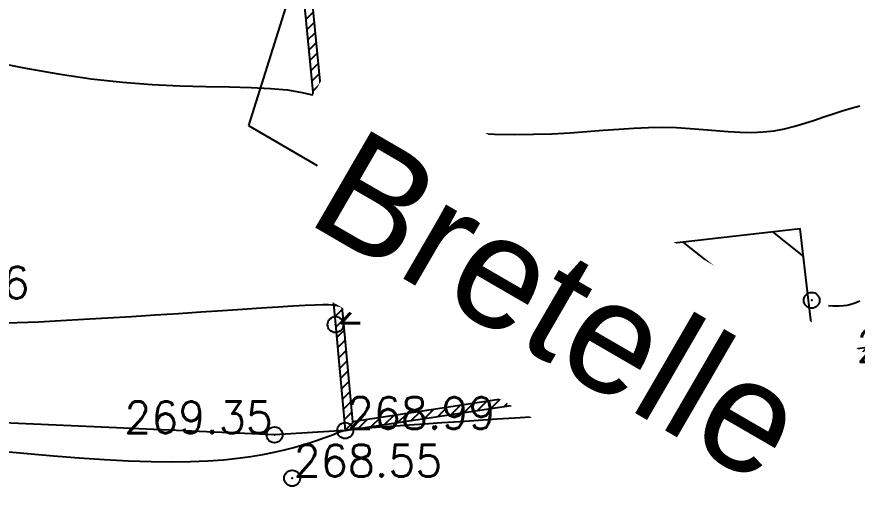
# Model space of a CAD drawing. Header units: millimetres. Extents: x 524954 to 526204, y 9523489 to 9524010.
# Drawn here: x 525464.72 to 525491.1, y 9523554.3 to 9523569.24 of the extents above; entities that cross this region are included whole.
import ezdxf
from ezdxf import colors
from ezdxf.entities.mleader import LeaderData, LeaderLine
from ezdxf.enums import TextEntityAlignment as Align
from ezdxf.math import Vec2, Vec3

# ---------------------------------------------------------------- set-up
doc = ezdxf.new("R2010")
doc.units = ezdxf.units.MM
doc.header["$PDMODE"] = 32
doc.header["$PDSIZE"] = 0.5
for name, color, linetype in [('Bati', 6, 'Continuous'), ('Bati_H', 1, 'Continuous'), ('Cloture', 7, 'Continuous'), ('CN_01_00', 3, 'Continuous'), ('CN_10_00', 1, 'Continuous'), ('ETQ IMPAIR', 7, 'Continuous'), ('ETQ PAIR', 7, 'Continuous'), ('Murs', 1, 'Continuous'), ('TopoAlt', 3, 'Continuous'), ('TOPOJIS', 7, 'Continuous')]:
    doc.layers.add(name, color=color, linetype=linetype)
doc.styles.add('Simplex 1.0', font='Simplex.shx', dxfattribs={"width": 0.99, "height": 1})
doc.styles.get("Standard").update_dxf_attribs({"font": 'arial.ttf'})
doc.linetypes.add('LIMITE1', pattern='A,6.35,-2.54,[133,ltypeshp.shx,S=2.54,R=0,X=-2.54,Y=0],-2.54,25.4', length=36.83)

# ---------------------------------------------------------------- blocks, each defined once
blk = doc.blocks.new('TCPOINT M')
at = {"color": 0}
blk.add_point((0, 0), dxfattribs=at)
at = {"layer": 'TopoAlt', "style": 'Simplex 1.0', "width": 0.99}
blk.add_attdef('ALT', (0.15, 0.15), '', height=1, dxfattribs=at)

msp = doc.modelspace()

# ---------------------------------------------------------------- hatches: boundary and pattern name
at = {"layer": 'Bati_H'}
h = msp.add_hatch(dxfattribs=at)
h.set_pattern_fill('_U', color=256, scale=2, angle=141.5646, style=0, pattern_type=0)
h.set_pattern_definition([(141.564603728, (0, 0), (-1.24326362606, -1.5666191484), [])])
h.paths.add_polyline_path([(525489.795, 9523558.381), (525489.571, 9523560.33), (525489.312, 9523562.58), (525481.047, 9523561.629), (525481.53, 9523557.43)])
at = {"layer": 'Murs'}
h = msp.add_hatch(dxfattribs=at)
h.set_pattern_fill('_U', color=256, scale=0.25, angle=45, style=0, pattern_type=0)
h.set_pattern_definition([(45, (0, 0), (-0.1767766952966, 0.1767766952966), [])])
h.paths.add_polyline_path([(525471.551, 9523592.114), (525474.723, 9523559.566), (525475.027, 9523556.237), (525481.47, 9523557.217), (525489.932, 9523558.379), (525511.435, 9523561.691), (525536.899, 9523564.763), (525535.769, 9523571.397), (525534.425, 9523578.651), (525532.858, 9523588.004), (525530.879, 9523597.346), (525530.121, 9523604.95), (525501.923, 9523601.162), (525501.956, 9523600.914), (525529.898, 9523604.668), (525530.632, 9523597.308), (525532.612, 9523587.957), (525534.179, 9523578.608), (525535.522, 9523571.353), (525536.608, 9523564.98), (525511.401, 9523561.939), (525489.896, 9523558.627), (525481.434, 9523557.464), (525475.252, 9523556.524), (525474.972, 9523559.59), (525471.8, 9523592.139)])

# ---------------------------------------------------------------- linework, layer by layer
at = {"layer": 'Bati', "flags": 128}
msp.add_lwpolyline([(525489.795, 9523558.381), (525489.571, 9523560.33), (525489.312, 9523562.58), (525481.047, 9523561.629), (525481.53, 9523557.43)], close=True, dxfattribs=at)
at = {"layer": 'Cloture', "flags": 128}
for points in [[(525471.551, 9523592.114), (525474.723, 9523559.566), (525475.027, 9523556.237), (525481.47, 9523557.217), (525489.932, 9523558.379), (525511.435, 9523561.691), (525536.899, 9523564.763), (525535.769, 9523571.397), (525534.425, 9523578.651), (525532.858, 9523588.004), (525530.879, 9523597.346), (525530.121, 9523604.95), (525501.923, 9523601.162), (525501.923, 9523601.162), (525501.923, 9523601.162), (525501.923, 9523601.162)], [(525471.8, 9523592.139), (525474.972, 9523559.59), (525475.252, 9523556.524), (525481.434, 9523557.464), (525489.896, 9523558.627), (525511.401, 9523561.939), (525536.608, 9523564.98), (525535.522, 9523571.353), (525534.179, 9523578.608), (525532.612, 9523587.957), (525530.632, 9523597.308), (525529.898, 9523604.668), (525501.956, 9523600.914)]]:
    msp.add_lwpolyline(points, dxfattribs=at)
at = {"layer": 'Cloture', "linetype": 'LIMITE1', "ltscale": 0.1, "flags": 128}
msp.add_lwpolyline([(525475.027, 9523556.237), (525472.809, 9523556.102), (525426.222, 9523558.165), (525426.222, 9523558.165)], dxfattribs=at)
at = {"layer": 'CN_01_00', "flags": 128}
for points, elevation in [([(525463.837, 9523567.849), (525464.941, 9523567.63), (525466.019, 9523567.441), (525467.056, 9523567.29), (525468.041, 9523567.183), (525468.97, 9523567.114), (525469.84, 9523567.072), (525470.649, 9523567.048), (525471.393, 9523567.033), (525472.071, 9523567.016), (525472.679, 9523566.988), (525473.214, 9523566.94), (525473.679, 9523566.863), (525474.086, 9523566.763), (525474.452, 9523566.644), (525474.795, 9523566.511), (525475.132, 9523566.372), (525475.481, 9523566.232), (525475.857, 9523566.096), (525476.279, 9523565.971), (525476.759, 9523565.861), (525477.291, 9523565.767), (525477.863, 9523565.69), (525478.464, 9523565.628), (525479.083, 9523565.583), (525479.709, 9523565.554), (525480.33, 9523565.541), (525480.936, 9523565.545), (525481.517, 9523565.563), (525482.074, 9523565.594), (525482.607, 9523565.631), (525483.12, 9523565.671), (525483.613, 9523565.709), (525484.089, 9523565.741), (525484.549, 9523565.763), (525484.996, 9523565.769), (525485.431, 9523565.757), (525485.854, 9523565.732), (525486.265, 9523565.699), (525486.665, 9523565.663), (525487.053, 9523565.632), (525487.429, 9523565.61), (525487.794, 9523565.603), (525488.147, 9523565.618), (525488.489, 9523565.658), (525488.82, 9523565.72), (525489.142, 9523565.799), (525489.454, 9523565.891), (525489.757, 9523565.99), (525490.054, 9523566.092), (525490.344, 9523566.191), (525490.628, 9523566.282), (525490.907, 9523566.363), (525491.184, 9523566.436)], 271), ([(525464.239, 9523555.59), (525465.051, 9523555.515), (525465.869, 9523555.445), (525466.68, 9523555.383), (525467.47, 9523555.33), (525468.226, 9523555.29), (525468.934, 9523555.265), (525469.583, 9523555.257), (525470.175, 9523555.265), (525470.714, 9523555.287), (525471.207, 9523555.322), (525471.656, 9523555.367), (525472.067, 9523555.423), (525472.444, 9523555.486), (525472.793, 9523555.556), (525473.117, 9523555.63), (525473.416, 9523555.707), (525473.69, 9523555.785), (525473.937, 9523555.861), (525474.158, 9523555.935), (525474.352, 9523556.004), (525474.518, 9523556.065), (525474.656, 9523556.118), (525474.766, 9523556.161), (525474.853, 9523556.195), (525474.922, 9523556.22), (525474.98, 9523556.24), (525475.033, 9523556.254), (525475.085, 9523556.265), (525475.144, 9523556.274), (525475.215, 9523556.282), (525475.305, 9523556.291), (525475.419, 9523556.301), (525475.565, 9523556.314), (525475.751, 9523556.328), (525475.984, 9523556.345), (525476.27, 9523556.365), (525476.616, 9523556.389), (525477.031, 9523556.418), (525477.516, 9523556.45), (525478.056, 9523556.486), (525478.629, 9523556.524), (525479.216, 9523556.563), (525479.795, 9523556.601), (525480.347, 9523556.637), (525480.849, 9523556.67), (525481.283, 9523556.698), (525481.635, 9523556.721), (525481.925, 9523556.736), (525482.18, 9523556.741), (525482.428, 9523556.734), (525482.696, 9523556.715), (525483.013, 9523556.68), (525483.405, 9523556.628), (525483.901, 9523556.557), (525484.518, 9523556.467), (525485.24, 9523556.362), (525486.037, 9523556.248), (525486.885, 9523556.132), (525487.755, 9523556.019), (525488.621, 9523555.916), (525489.455, 9523555.828), (525490.23, 9523555.762), (525490.927, 9523555.723), (525491.553, 9523555.714)], 269)]:
    msp.add_lwpolyline(points, dxfattribs=dict(at, elevation=elevation))
at = {"layer": 'CN_10_00', "elevation": 270, "flags": 128}
for points in [[(525464.11, 9523559.607), (525464.731, 9523559.629), (525465.398, 9523559.658), (525466.1, 9523559.692), (525466.827, 9523559.732), (525467.569, 9523559.775), (525468.317, 9523559.821), (525469.061, 9523559.868), (525469.79, 9523559.916), (525470.497, 9523559.964), (525471.172, 9523560.01), (525471.807, 9523560.053), (525472.393, 9523560.093), (525472.922, 9523560.127), (525473.386, 9523560.155), (525473.775, 9523560.176), (525474.085, 9523560.189), (525474.323, 9523560.195), (525474.501, 9523560.195), (525474.629, 9523560.19), (525474.718, 9523560.182), (525474.78, 9523560.171), (525474.825, 9523560.16), (525474.865, 9523560.148), (525474.911, 9523560.139), (525474.978, 9523560.133), (525475.079, 9523560.134), (525475.23, 9523560.143), (525475.444, 9523560.164), (525475.738, 9523560.198), (525476.124, 9523560.248), (525476.618, 9523560.316), (525477.229, 9523560.404), (525477.943, 9523560.504), (525478.743, 9523560.61), (525479.61, 9523560.713), (525480.526, 9523560.805), (525480.574, 9523560.809)], [(525490.199, 9523560.17), (525490.338, 9523560.16), (525490.53, 9523560.157), (525490.674, 9523560.166), (525490.782, 9523560.182), (525490.864, 9523560.203), (525490.933, 9523560.224), (525491.001, 9523560.244), (525491.081, 9523560.269), (525491.186, 9523560.308)]]:
    msp.add_lwpolyline(points, dxfattribs=at)

# ---------------------------------------------------------------- block references
at = {"layer": 'TOPOJIS'}
ref = msp.add_blockref('TCPOINT M', (525460.399, 9523560.334, 270.16), dxfattribs=at)
ref.add_attrib('ALT', '270.16', (525460.449, 9523560.384, 270.16), dxfattribs={"layer": 'TopoAlt', "height": 1, "style": 'Simplex 1.0', "width": 0.99})
ref = msp.add_blockref('TCPOINT M', (525474.723, 9523559.566, 269.9), dxfattribs=at)
ref.add_attrib('ALT', '269.90', (525474.773, 9523559.616, 269.9), dxfattribs={"layer": 'TopoAlt', "height": 1, "style": 'Simplex 1.0', "width": 0.99})
for p in [(525489.67, 9523560.329), (525489.932, 9523558.379), (525481.47, 9523557.217)]:
    msp.add_blockref('TCPOINT M', p, dxfattribs=at)
ref = msp.add_blockref('TCPOINT M', (525491.028, 9523558.346, 269.69), dxfattribs=at)
ref.add_attrib('ALT', '269.69', (525491.078, 9523558.396, 269.69), dxfattribs={"layer": 'TopoAlt', "height": 1, "style": 'Simplex 1.0', "width": 0.99})
ref = msp.add_blockref('TCPOINT M', (525482.247, 9523557.026, 269.05), dxfattribs=at)
ref.add_attrib('ALT', '269.05', (525482.297, 9523557.076, 269.05), dxfattribs={"layer": 'TopoAlt', "height": 1, "style": 'Simplex 1.0', "width": 0.99})
ref = msp.add_blockref('TCPOINT M', (525475.027, 9523556.237, 268.99), dxfattribs=at)
ref.add_attrib('ALT', '268.99', (525475.077, 9523556.287, 268.99), dxfattribs={"layer": 'TopoAlt', "height": 1, "style": 'Simplex 1.0', "width": 0.99})
ref = msp.add_blockref('TCPOINT M', (525472.809, 9523556.102, 269.35), dxfattribs=at)
ref.add_attrib('ALT', '269.35', dxfattribs={"layer": 'TopoAlt', "height": 1, "style": 'Simplex 1.0', "width": 0.99}).set_placement((525472.759, 9523556.152, 269.35), align=Align.RIGHT)
ref = msp.add_blockref('TCPOINT M', (525473.36, 9523554.74, 268.55), dxfattribs=at)
ref.add_attrib('ALT', '268.55', (525473.41, 9523554.79, 268.55), dxfattribs={"layer": 'TopoAlt', "height": 1, "style": 'Simplex 1.0', "width": 0.99})

# ---------------------------------------------------------------- next in the draw order: leaders
at = {"layer": 'ETQ IMPAIR'}
ml = msp.add_multileader_mtext('Standard', dxfattribs=at)
ml.set_content('Bretelle de sortie', color=256)
ml.set_leader_properties()
ml.build(insert=Vec2(0, 0))
ml.multileader.update_dxf_attribs({"has_text_frame": 1, "dogleg_length": 2.5, "arrow_head_size": 3.5})
ctx = ml.context
ctx.base_point, ctx.char_height, ctx.arrow_head_size, ctx.landing_gap_size, ctx.plane_origin, ctx.plane_x_axis, ctx.plane_y_axis = Vec3(525474.152, 9523564.565), 3.5, 3.5, 0.8, Vec3(525502.429, 9523493.055), Vec3(0.864942, -0.501872), Vec3(0.501872, 0.864942)
ctx.text_align_type = 1
notes = []
notes.append((ctx, [(1, (1, 1, 0), (525471.989, 9523565.82), (0.864942, -0.501872), 2.5, [(0, [(525489.239, 9523620.947)], 0, [])])]))
ctx.mtext.insert, ctx.mtext.text_direction, ctx.mtext.rotation, ctx.mtext.alignment, ctx.mtext.flow_direction = Vec3(525491.361, 9523556.636), Vec3(0.864942, -0.501872), 5.757423, 2, 5
ctx.mtext.has_bg_fill, ctx.mtext.bg_color, ctx.mtext.bg_scale_factor, ctx.mtext.bg_transparency, ctx.mtext.use_window_bg_color = 1, -1027028792, 1.5, 0, 1
for ctx, leaders in notes:
    for number, flags, end, landing, length, lines in leaders:
        leader = LeaderData()
        leader.index, (leader.has_last_leader_line, leader.has_dogleg_vector, leader.attachment_direction) = number, flags
        leader.last_leader_point, leader.dogleg_vector, leader.dogleg_length = Vec3(end), Vec3(landing), length
        for number, points, colour, breaks in lines:
            line = LeaderLine()
            line.index, line.vertices, line.color, line.breaks = number, Vec3.list(points), colors.encode_raw_color(colour), breaks
            leader.lines.append(line)
        ctx.leaders.append(leader)

# ---------------------------------------------------------------- next in the draw order: leaders
at = {"layer": 'ETQ PAIR'}
ml = msp.add_multileader_mtext('Standard', dxfattribs=at)
ml.set_content('Bretelle de sortie', color=256)
ml.set_leader_properties()
ml.build(insert=Vec2(0, 0))
ml.multileader.update_dxf_attribs({"has_text_frame": 1, "dogleg_length": 2.5, "arrow_head_size": 3.5})
ctx = ml.context
ctx.base_point, ctx.char_height, ctx.arrow_head_size, ctx.landing_gap_size, ctx.plane_origin, ctx.plane_x_axis, ctx.plane_y_axis = Vec3(525467.903, 9523544.272), 3.5, 3.5, 0.8, Vec3(525502.429, 9523493.055), Vec3(0.940159, 0.340735), Vec3(-0.340735, 0.940159)
ctx.text_align_type = 1
notes = []
notes.append((ctx, [(0, (1, 1, 0), (525505.725, 9523557.98), (-0.940159, -0.340735), 2.5, [(0, [(525489.239, 9523620.947)], 0, [])])]))
ctx.mtext.insert, ctx.mtext.text_direction, ctx.mtext.rotation, ctx.mtext.alignment, ctx.mtext.flow_direction = Vec3(525485.032, 9523552.372), Vec3(0.940159, 0.340735), 0.347698, 2, 5
ctx.mtext.has_bg_fill, ctx.mtext.bg_color, ctx.mtext.bg_scale_factor, ctx.mtext.bg_transparency, ctx.mtext.use_window_bg_color = 1, -1027028792, 1.5, 0, 1
for ctx, leaders in notes:
    for number, flags, end, landing, length, lines in leaders:
        leader = LeaderData()
        leader.index, (leader.has_last_leader_line, leader.has_dogleg_vector, leader.attachment_direction) = number, flags
        leader.last_leader_point, leader.dogleg_vector, leader.dogleg_length = Vec3(end), Vec3(landing), length
        for number, points, colour, breaks in lines:
            line = LeaderLine()
            line.index, line.vertices, line.color, line.breaks = number, Vec3.list(points), colors.encode_raw_color(colour), breaks
            leader.lines.append(line)
        ctx.leaders.append(leader)

doc.saveas('drawing.dxf')
